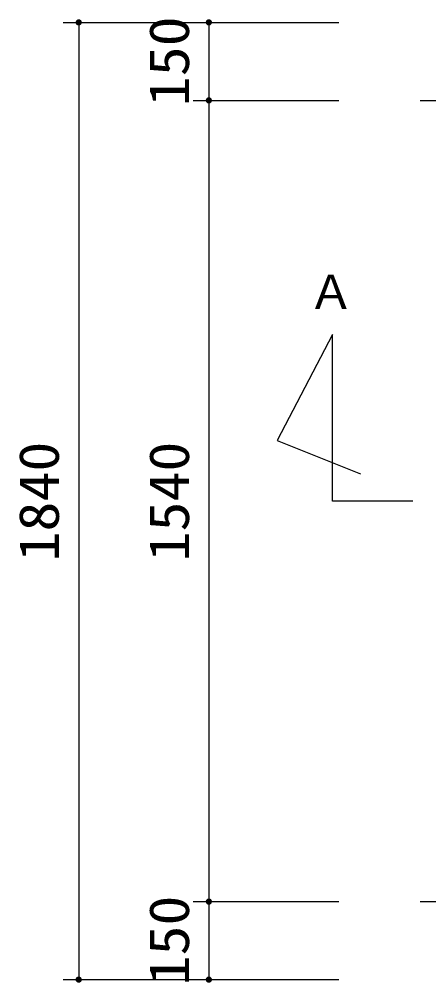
# Model space of a CAD drawing. Units: millimetres, scale not verified. Extents: x -8910 to 8910, y -6308 to 6308.
# Drawn here: x -6883 to -6097, y 2818 to 4670 of the extents above; entities that cross this region are included whole.
import ezdxf
from ezdxf.enums import TextEntityAlignment as Align

# ---------------------------------------------------------------- set-up
doc = ezdxf.new("R2010")
doc.units = ezdxf.units.MM
doc.header["$LTSCALE"] = 30
doc.linetypes.add('CHAIN2', pattern=[12, 9, -1, 1, -1])
for name, color, linetype, lineweight in [('0-1_製作', 5, 'Continuous', 25), ('0-2_08', 2, 'CHAIN2', 25), ('0-5_空気管', 3, 'Continuous', 25)]:
    doc.layers.add(name, color=color, linetype=linetype, lineweight=lineweight)
doc.styles.add('ＭＳ ゴシック', font='')
doc.styles.get('ＭＳ ゴシック').set_extended_font_data('MS Gothic')

msp = doc.modelspace()

# ---------------------------------------------------------------- linework, layer by layer
at = {"layer": '0-1_製作', "color": 2}
for p, q in [((-6799.07, 4663.81), (-6519.07, 4663.81)), ((-6549.07, 4663.81), (-6269.52, 4663.81)), ((-6549.07, 4513.81), (-6269.52, 4513.81)), ((-6549.07, 2973.81), (-6269.52, 2973.81)), ((-6799.07, 2823.81), (-6519.07, 2823.81)), ((-6549.07, 2823.81), (-6269.52, 2823.81))]:
    msp.add_line(p, q, dxfattribs=at)
at = {"layer": '0-1_製作'}
for points in [[(-6770.56, 4669.62), (-6775.07, 4663.81), (-6771.28, 4669.39)], [(-6770.56, 4669.62), (-6769.07, 4663.81), (-6775.07, 4663.81)], [(-6771.28, 4669.39), (-6775.07, 4663.81), (-6775.06, 4664.19)], [(-6771.28, 4669.39), (-6775.06, 4664.19), (-6771.96, 4669.07)], [(-6771.96, 4669.07), (-6775.06, 4664.19), (-6774.97, 4664.93)], [(-6771.96, 4669.07), (-6774.97, 4664.93), (-6772.6, 4668.66)], [(-6772.6, 4668.66), (-6774.97, 4664.93), (-6774.78, 4665.66)], [(-6772.6, 4668.66), (-6774.78, 4665.66), (-6773.18, 4668.18)], [(-6773.18, 4668.18), (-6774.78, 4665.66), (-6774.5, 4666.36)], [(-6773.18, 4668.18), (-6774.5, 4666.36), (-6773.7, 4667.63)], [(-6773.7, 4667.63), (-6774.5, 4666.36), (-6774.14, 4667.03)], [(-6769.82, 4669.76), (-6769.07, 4663.81), (-6770.56, 4669.62)], [(-6769.07, 4669.81), (-6769.07, 4663.81), (-6769.82, 4669.76)], [(-6768.7, 4669.8), (-6769.07, 4663.81), (-6769.07, 4669.81)], [(-6767.95, 4669.7), (-6769.07, 4663.81), (-6768.7, 4669.8)], [(-6767.22, 4669.52), (-6769.07, 4663.81), (-6767.95, 4669.7)], [(-6766.52, 4669.24), (-6769.07, 4663.81), (-6767.22, 4669.52)], [(-6765.86, 4668.88), (-6769.07, 4663.81), (-6766.52, 4669.24)], [(-6765.25, 4668.43), (-6769.07, 4663.81), (-6765.86, 4668.88)], [(-6765.25, 4668.43), (-6763.07, 4663.81), (-6769.07, 4663.81)], [(-6764.7, 4667.92), (-6763.07, 4663.81), (-6765.25, 4668.43)], [(-6764.22, 4667.34), (-6763.07, 4663.81), (-6764.7, 4667.92)], [(-6763.81, 4666.7), (-6763.07, 4663.81), (-6764.22, 4667.34)], [(-6520.56, 4669.62), (-6525.07, 4663.81), (-6521.28, 4669.39)], [(-6520.56, 4669.62), (-6519.07, 4663.81), (-6525.07, 4663.81)], [(-6521.28, 4669.39), (-6525.07, 4663.81), (-6525.06, 4664.19)], [(-6521.28, 4669.39), (-6525.06, 4664.19), (-6521.96, 4669.07)], [(-6521.96, 4669.07), (-6525.06, 4664.19), (-6524.97, 4664.93)], [(-6521.96, 4669.07), (-6524.97, 4664.93), (-6522.6, 4668.66)], [(-6522.6, 4668.66), (-6524.97, 4664.93), (-6524.78, 4665.66)], [(-6522.6, 4668.66), (-6524.78, 4665.66), (-6523.18, 4668.18)], [(-6523.18, 4668.18), (-6524.78, 4665.66), (-6524.5, 4666.36)], [(-6523.18, 4668.18), (-6524.5, 4666.36), (-6523.7, 4667.63)], [(-6523.7, 4667.63), (-6524.5, 4666.36), (-6524.14, 4667.03)], [(-6519.82, 4669.76), (-6519.07, 4663.81), (-6520.56, 4669.62)], [(-6519.07, 4669.81), (-6519.07, 4663.81), (-6519.82, 4669.76)], [(-6518.7, 4669.8), (-6519.07, 4663.81), (-6519.07, 4669.81)], [(-6517.95, 4669.7), (-6519.07, 4663.81), (-6518.7, 4669.8)], [(-6517.22, 4669.52), (-6519.07, 4663.81), (-6517.95, 4669.7)], [(-6516.52, 4669.24), (-6519.07, 4663.81), (-6517.22, 4669.52)], [(-6515.86, 4668.88), (-6519.07, 4663.81), (-6516.52, 4669.24)], [(-6515.25, 4668.43), (-6519.07, 4663.81), (-6515.86, 4668.88)], [(-6515.25, 4668.43), (-6513.07, 4663.81), (-6519.07, 4663.81)], [(-6514.7, 4667.92), (-6513.07, 4663.81), (-6515.25, 4668.43)], [(-6514.22, 4667.34), (-6513.07, 4663.81), (-6514.7, 4667.92)], [(-6513.81, 4666.7), (-6513.07, 4663.81), (-6514.22, 4667.34)], [(-6769.07, 4663.81), (-6775.03, 4663.06), (-6775.07, 4663.81)], [(-6769.07, 4663.81), (-6774.88, 4662.32), (-6775.03, 4663.06)], [(-6769.07, 4663.81), (-6774.65, 4661.6), (-6774.88, 4662.32)], [(-6769.07, 4663.81), (-6774.33, 4660.92), (-6774.65, 4661.6)], [(-6769.07, 4663.81), (-6773.93, 4660.28), (-6774.33, 4660.92)], [(-6769.07, 4663.81), (-6773.45, 4659.7), (-6773.93, 4660.28)], [(-6769.07, 4663.81), (-6772.9, 4659.19), (-6773.45, 4659.7)], [(-6769.07, 4663.81), (-6772.29, 4658.74), (-6772.9, 4659.19)], [(-6769.07, 4657.81), (-6772.29, 4658.74), (-6769.07, 4663.81)], [(-6769.07, 4657.81), (-6771.63, 4658.38), (-6772.29, 4658.74)], [(-6769.07, 4657.81), (-6770.93, 4658.1), (-6771.63, 4658.38)], [(-6769.07, 4657.81), (-6770.2, 4657.92), (-6770.93, 4658.1)], [(-6769.07, 4657.81), (-6769.45, 4657.82), (-6770.2, 4657.92)], [(-6763.07, 4663.81), (-6769.07, 4657.81), (-6769.07, 4663.81)], [(-6763.07, 4663.81), (-6768.32, 4657.86), (-6769.07, 4657.81)], [(-6763.07, 4663.81), (-6767.58, 4658), (-6768.32, 4657.86)], [(-6763.07, 4663.81), (-6766.86, 4658.23), (-6767.58, 4658)], [(-6763.08, 4663.43), (-6766.86, 4658.23), (-6763.07, 4663.81)], [(-6763.08, 4663.43), (-6766.18, 4658.55), (-6766.86, 4658.23)], [(-6763.18, 4662.69), (-6766.18, 4658.55), (-6763.08, 4663.43)], [(-6763.18, 4662.69), (-6765.55, 4658.96), (-6766.18, 4658.55)], [(-6763.37, 4661.96), (-6765.55, 4658.96), (-6763.18, 4662.69)], [(-6763.37, 4661.96), (-6764.97, 4659.44), (-6765.55, 4658.96)], [(-6763.64, 4661.26), (-6764.97, 4659.44), (-6763.37, 4661.96)], [(-6763.64, 4661.26), (-6764.45, 4659.99), (-6764.97, 4659.44)], [(-6764.01, 4660.6), (-6764.45, 4659.99), (-6763.64, 4661.26)], [(-6763.49, 4666.02), (-6763.07, 4663.81), (-6763.81, 4666.7)], [(-6763.26, 4665.3), (-6763.07, 4663.81), (-6763.49, 4666.02)], [(-6763.12, 4664.56), (-6763.07, 4663.81), (-6763.26, 4665.3)], [(-6519.07, 4663.81), (-6525.03, 4663.06), (-6525.07, 4663.81)], [(-6519.07, 4663.81), (-6524.88, 4662.32), (-6525.03, 4663.06)], [(-6519.07, 4663.81), (-6524.65, 4661.6), (-6524.88, 4662.32)], [(-6519.07, 4663.81), (-6524.33, 4660.92), (-6524.65, 4661.6)], [(-6519.07, 4663.81), (-6523.93, 4660.28), (-6524.33, 4660.92)], [(-6519.07, 4663.81), (-6523.45, 4659.7), (-6523.93, 4660.28)], [(-6519.07, 4663.81), (-6522.9, 4659.19), (-6523.45, 4659.7)], [(-6519.07, 4663.81), (-6522.29, 4658.74), (-6522.9, 4659.19)], [(-6519.07, 4657.81), (-6522.29, 4658.74), (-6519.07, 4663.81)], [(-6519.07, 4657.81), (-6521.63, 4658.38), (-6522.29, 4658.74)], [(-6519.07, 4657.81), (-6520.93, 4658.1), (-6521.63, 4658.38)], [(-6519.07, 4657.81), (-6520.2, 4657.92), (-6520.93, 4658.1)], [(-6519.07, 4657.81), (-6519.45, 4657.82), (-6520.2, 4657.92)], [(-6513.07, 4663.81), (-6519.07, 4657.81), (-6519.07, 4663.81)], [(-6513.07, 4663.81), (-6518.32, 4657.86), (-6519.07, 4657.81)], [(-6513.07, 4663.81), (-6517.58, 4658), (-6518.32, 4657.86)], [(-6513.07, 4663.81), (-6516.86, 4658.23), (-6517.58, 4658)], [(-6513.08, 4663.43), (-6516.86, 4658.23), (-6513.07, 4663.81)], [(-6513.08, 4663.43), (-6516.18, 4658.55), (-6516.86, 4658.23)], [(-6513.18, 4662.69), (-6516.18, 4658.55), (-6513.08, 4663.43)], [(-6513.18, 4662.69), (-6515.55, 4658.96), (-6516.18, 4658.55)], [(-6513.37, 4661.96), (-6515.55, 4658.96), (-6513.18, 4662.69)], [(-6513.37, 4661.96), (-6514.97, 4659.44), (-6515.55, 4658.96)], [(-6513.64, 4661.26), (-6514.97, 4659.44), (-6513.37, 4661.96)], [(-6513.64, 4661.26), (-6514.45, 4659.99), (-6514.97, 4659.44)], [(-6514.01, 4660.6), (-6514.45, 4659.99), (-6513.64, 4661.26)], [(-6513.49, 4666.02), (-6513.07, 4663.81), (-6513.81, 4666.7)], [(-6513.26, 4665.3), (-6513.07, 4663.81), (-6513.49, 4666.02)], [(-6513.12, 4664.56), (-6513.07, 4663.81), (-6513.26, 4665.3)], [(-6520.56, 4519.62), (-6525.07, 4513.81), (-6521.28, 4519.39)], [(-6520.56, 4519.62), (-6519.07, 4513.81), (-6525.07, 4513.81)], [(-6521.28, 4519.39), (-6525.07, 4513.81), (-6525.06, 4514.19)], [(-6521.28, 4519.39), (-6525.06, 4514.19), (-6521.96, 4519.07)], [(-6521.96, 4519.07), (-6525.06, 4514.19), (-6524.97, 4514.93)], [(-6521.96, 4519.07), (-6524.97, 4514.93), (-6522.6, 4518.66)], [(-6519.82, 4519.76), (-6519.07, 4513.81), (-6520.56, 4519.62)], [(-6519.07, 4519.81), (-6519.07, 4513.81), (-6519.82, 4519.76)], [(-6518.7, 4519.8), (-6519.07, 4513.81), (-6519.07, 4519.81)], [(-6517.95, 4519.7), (-6519.07, 4513.81), (-6518.7, 4519.8)], [(-6517.22, 4519.52), (-6519.07, 4513.81), (-6517.95, 4519.7)], [(-6516.52, 4519.24), (-6519.07, 4513.81), (-6517.22, 4519.52)], [(-6515.86, 4518.88), (-6519.07, 4513.81), (-6516.52, 4519.24)], [(-6519.07, 4513.81), (-6525.03, 4513.06), (-6525.07, 4513.81)], [(-6519.07, 4513.81), (-6524.88, 4512.32), (-6525.03, 4513.06)], [(-6522.6, 4518.66), (-6524.97, 4514.93), (-6524.78, 4515.66)], [(-6519.07, 4513.81), (-6524.65, 4511.6), (-6524.88, 4512.32)], [(-6522.6, 4518.66), (-6524.78, 4515.66), (-6523.18, 4518.18)], [(-6523.18, 4518.18), (-6524.78, 4515.66), (-6524.5, 4516.37)], [(-6519.07, 4513.81), (-6524.33, 4510.92), (-6524.65, 4511.6)], [(-6523.18, 4518.18), (-6524.5, 4516.37), (-6523.7, 4517.64)], [(-6523.7, 4517.64), (-6524.5, 4516.37), (-6524.14, 4517.03)], [(-6519.07, 4513.81), (-6523.93, 4510.28), (-6524.33, 4510.92)], [(-6519.07, 4513.81), (-6523.45, 4509.7), (-6523.93, 4510.28)], [(-6519.07, 4513.81), (-6522.9, 4509.19), (-6523.45, 4509.7)], [(-6519.07, 4513.81), (-6522.29, 4508.74), (-6522.9, 4509.19)], [(-6519.07, 4507.81), (-6522.29, 4508.74), (-6519.07, 4513.81)], [(-6519.07, 4507.81), (-6521.63, 4508.38), (-6522.29, 4508.74)], [(-6519.07, 4507.81), (-6520.93, 4508.1), (-6521.63, 4508.38)], [(-6519.07, 4507.81), (-6520.2, 4507.92), (-6520.93, 4508.1)], [(-6519.07, 4507.81), (-6519.45, 4507.82), (-6520.2, 4507.92)], [(-6515.25, 4518.43), (-6519.07, 4513.81), (-6515.86, 4518.88)], [(-6515.25, 4518.43), (-6513.07, 4513.81), (-6519.07, 4513.81)], [(-6513.07, 4513.81), (-6519.07, 4507.81), (-6519.07, 4513.81)], [(-6513.07, 4513.81), (-6518.32, 4507.86), (-6519.07, 4507.81)], [(-6513.07, 4513.81), (-6517.58, 4508), (-6518.32, 4507.86)], [(-6513.07, 4513.81), (-6516.86, 4508.23), (-6517.58, 4508)], [(-6513.08, 4513.43), (-6516.86, 4508.23), (-6513.07, 4513.81)], [(-6513.08, 4513.43), (-6516.18, 4508.55), (-6516.86, 4508.23)], [(-6513.18, 4512.69), (-6516.18, 4508.55), (-6513.08, 4513.43)], [(-6513.18, 4512.69), (-6515.55, 4508.96), (-6516.18, 4508.55)], [(-6513.37, 4511.96), (-6515.55, 4508.96), (-6513.18, 4512.69)], [(-6513.37, 4511.96), (-6514.97, 4509.44), (-6515.55, 4508.96)], [(-6514.7, 4517.92), (-6513.07, 4513.81), (-6515.25, 4518.43)], [(-6513.64, 4511.26), (-6514.97, 4509.44), (-6513.37, 4511.96)], [(-6513.64, 4511.26), (-6514.45, 4509.99), (-6514.97, 4509.44)], [(-6514.22, 4517.34), (-6513.07, 4513.81), (-6514.7, 4517.92)], [(-6514.01, 4510.6), (-6514.45, 4509.99), (-6513.64, 4511.26)], [(-6513.81, 4516.7), (-6513.07, 4513.81), (-6514.22, 4517.34)], [(-6513.49, 4516.02), (-6513.07, 4513.81), (-6513.81, 4516.7)], [(-6513.26, 4515.3), (-6513.07, 4513.81), (-6513.49, 4516.02)], [(-6513.12, 4514.56), (-6513.07, 4513.81), (-6513.26, 4515.3)], [(-6522.6, 2978.66), (-6525.07, 2973.81), (-6523.18, 2978.18)], [(-6522.6, 2978.66), (-6519.07, 2973.81), (-6525.07, 2973.81)], [(-6523.18, 2978.18), (-6525.07, 2973.81), (-6525.06, 2974.19)], [(-6519.07, 2973.81), (-6525.03, 2973.06), (-6525.07, 2973.81)], [(-6523.18, 2978.18), (-6525.06, 2974.19), (-6523.7, 2977.63)], [(-6523.7, 2977.63), (-6525.06, 2974.19), (-6524.97, 2974.93)], [(-6519.07, 2973.81), (-6524.88, 2972.32), (-6525.03, 2973.06)], [(-6523.7, 2977.63), (-6524.97, 2974.93), (-6524.14, 2977.03)], [(-6524.14, 2977.03), (-6524.97, 2974.93), (-6524.78, 2975.66)], [(-6519.07, 2973.81), (-6524.65, 2971.6), (-6524.88, 2972.32)], [(-6524.14, 2977.03), (-6524.78, 2975.66), (-6524.5, 2976.36)], [(-6519.07, 2973.81), (-6524.33, 2970.92), (-6524.65, 2971.6)], [(-6519.07, 2973.81), (-6523.93, 2970.28), (-6524.33, 2970.92)], [(-6519.07, 2973.81), (-6523.45, 2969.7), (-6523.93, 2970.28)], [(-6519.07, 2973.81), (-6522.9, 2969.19), (-6523.45, 2969.7)], [(-6519.07, 2973.81), (-6522.29, 2968.74), (-6522.9, 2969.19)], [(-6521.96, 2979.07), (-6519.07, 2973.81), (-6522.6, 2978.66)], [(-6519.07, 2973.81), (-6521.63, 2968.38), (-6522.29, 2968.74)], [(-6521.28, 2979.39), (-6519.07, 2973.81), (-6521.96, 2979.07)], [(-6519.07, 2973.81), (-6520.93, 2968.1), (-6521.63, 2968.38)], [(-6520.56, 2979.62), (-6519.07, 2973.81), (-6521.28, 2979.39)], [(-6519.07, 2967.81), (-6520.93, 2968.1), (-6519.07, 2973.81)], [(-6519.07, 2967.81), (-6520.2, 2967.92), (-6520.93, 2968.1)], [(-6519.82, 2979.76), (-6519.07, 2973.81), (-6520.56, 2979.62)], [(-6519.07, 2967.81), (-6519.45, 2967.82), (-6520.2, 2967.92)], [(-6519.07, 2979.81), (-6519.07, 2973.81), (-6519.82, 2979.76)], [(-6518.7, 2979.8), (-6519.07, 2973.81), (-6519.07, 2979.81)], [(-6517.95, 2979.7), (-6519.07, 2973.81), (-6518.7, 2979.8)], [(-6517.22, 2979.52), (-6519.07, 2973.81), (-6517.95, 2979.7)], [(-6516.52, 2979.24), (-6519.07, 2973.81), (-6517.22, 2979.52)], [(-6516.52, 2979.24), (-6513.07, 2973.81), (-6519.07, 2973.81)], [(-6513.07, 2973.81), (-6519.07, 2967.81), (-6519.07, 2973.81)], [(-6513.07, 2973.81), (-6518.32, 2967.86), (-6519.07, 2967.81)], [(-6513.07, 2973.81), (-6517.58, 2968), (-6518.32, 2967.86)], [(-6513.07, 2973.81), (-6516.86, 2968.23), (-6517.58, 2968)], [(-6513.07, 2973.81), (-6516.18, 2968.55), (-6516.86, 2968.23)], [(-6515.86, 2978.88), (-6513.07, 2973.81), (-6516.52, 2979.24)], [(-6513.07, 2973.81), (-6515.55, 2968.96), (-6516.18, 2968.55)], [(-6515.25, 2978.43), (-6513.07, 2973.81), (-6515.86, 2978.88)], [(-6513.07, 2973.81), (-6514.97, 2969.44), (-6515.55, 2968.96)], [(-6514.7, 2977.92), (-6513.07, 2973.81), (-6515.25, 2978.43)], [(-6513.08, 2973.43), (-6514.97, 2969.44), (-6513.07, 2973.81)], [(-6513.08, 2973.43), (-6514.45, 2969.99), (-6514.97, 2969.44)], [(-6514.22, 2977.34), (-6513.07, 2973.81), (-6514.7, 2977.92)], [(-6513.18, 2972.69), (-6514.45, 2969.99), (-6513.08, 2973.43)], [(-6513.18, 2972.69), (-6514.01, 2970.6), (-6514.45, 2969.99)], [(-6513.81, 2976.7), (-6513.07, 2973.81), (-6514.22, 2977.34)], [(-6513.37, 2971.96), (-6514.01, 2970.6), (-6513.18, 2972.69)], [(-6513.37, 2971.96), (-6513.64, 2971.26), (-6514.01, 2970.6)], [(-6513.49, 2976.02), (-6513.07, 2973.81), (-6513.81, 2976.7)], [(-6513.26, 2975.3), (-6513.07, 2973.81), (-6513.49, 2976.02)], [(-6513.12, 2974.56), (-6513.07, 2973.81), (-6513.26, 2975.3)], [(-6773.18, 2828.18), (-6775.07, 2823.81), (-6775.06, 2824.19)], [(-6773.18, 2828.18), (-6769.07, 2823.81), (-6775.07, 2823.81)], [(-6769.07, 2823.81), (-6775.03, 2823.06), (-6775.07, 2823.81)], [(-6773.18, 2828.18), (-6775.06, 2824.19), (-6773.7, 2827.64)], [(-6773.7, 2827.64), (-6775.06, 2824.19), (-6774.97, 2824.93)], [(-6769.07, 2823.81), (-6774.88, 2822.32), (-6775.03, 2823.06)], [(-6773.7, 2827.64), (-6774.97, 2824.93), (-6774.14, 2827.03)], [(-6774.14, 2827.03), (-6774.97, 2824.93), (-6774.78, 2825.66)], [(-6769.07, 2823.81), (-6774.65, 2821.6), (-6774.88, 2822.32)], [(-6774.14, 2827.03), (-6774.78, 2825.66), (-6774.5, 2826.37)], [(-6769.07, 2823.81), (-6774.33, 2820.92), (-6774.65, 2821.6)], [(-6769.07, 2823.81), (-6773.93, 2820.28), (-6774.33, 2820.92)], [(-6769.07, 2823.81), (-6773.45, 2819.7), (-6773.93, 2820.28)], [(-6769.07, 2823.81), (-6772.9, 2819.19), (-6773.45, 2819.7)], [(-6772.6, 2828.66), (-6769.07, 2823.81), (-6773.18, 2828.18)], [(-6769.07, 2823.81), (-6772.29, 2818.74), (-6772.9, 2819.19)], [(-6771.96, 2829.07), (-6769.07, 2823.81), (-6772.6, 2828.66)], [(-6769.07, 2823.81), (-6771.63, 2818.38), (-6772.29, 2818.74)], [(-6771.28, 2829.39), (-6769.07, 2823.81), (-6771.96, 2829.07)], [(-6769.07, 2823.81), (-6770.93, 2818.1), (-6771.63, 2818.38)], [(-6770.56, 2829.62), (-6769.07, 2823.81), (-6771.28, 2829.39)], [(-6769.07, 2817.81), (-6770.93, 2818.1), (-6769.07, 2823.81)], [(-6769.07, 2817.81), (-6770.2, 2817.92), (-6770.93, 2818.1)], [(-6769.82, 2829.76), (-6769.07, 2823.81), (-6770.56, 2829.62)], [(-6769.07, 2817.81), (-6769.45, 2817.82), (-6770.2, 2817.92)], [(-6769.07, 2829.81), (-6769.07, 2823.81), (-6769.82, 2829.76)], [(-6768.7, 2829.8), (-6769.07, 2823.81), (-6769.07, 2829.81)], [(-6767.95, 2829.7), (-6769.07, 2823.81), (-6768.7, 2829.8)], [(-6767.22, 2829.52), (-6769.07, 2823.81), (-6767.95, 2829.7)], [(-6766.52, 2829.24), (-6769.07, 2823.81), (-6767.22, 2829.52)], [(-6766.52, 2829.24), (-6763.07, 2823.81), (-6769.07, 2823.81)], [(-6763.07, 2823.81), (-6769.07, 2817.81), (-6769.07, 2823.81)], [(-6763.07, 2823.81), (-6768.32, 2817.86), (-6769.07, 2817.81)], [(-6763.07, 2823.81), (-6767.58, 2818), (-6768.32, 2817.86)], [(-6763.07, 2823.81), (-6766.86, 2818.23), (-6767.58, 2818)], [(-6763.07, 2823.81), (-6766.18, 2818.55), (-6766.86, 2818.23)], [(-6765.86, 2828.88), (-6763.07, 2823.81), (-6766.52, 2829.24)], [(-6763.07, 2823.81), (-6765.55, 2818.96), (-6766.18, 2818.55)], [(-6765.25, 2828.43), (-6763.07, 2823.81), (-6765.86, 2828.88)], [(-6763.07, 2823.81), (-6764.97, 2819.44), (-6765.55, 2818.96)], [(-6764.7, 2827.92), (-6763.07, 2823.81), (-6765.25, 2828.43)], [(-6763.07, 2823.81), (-6764.45, 2819.99), (-6764.97, 2819.44)], [(-6764.22, 2827.34), (-6763.07, 2823.81), (-6764.7, 2827.92)], [(-6763.08, 2823.43), (-6764.45, 2819.99), (-6763.07, 2823.81)], [(-6763.18, 2822.69), (-6764.45, 2819.99), (-6763.08, 2823.43)], [(-6763.18, 2822.69), (-6764.01, 2820.6), (-6764.45, 2819.99)], [(-6763.81, 2826.7), (-6763.07, 2823.81), (-6764.22, 2827.34)], [(-6763.37, 2821.96), (-6764.01, 2820.6), (-6763.18, 2822.69)], [(-6763.37, 2821.96), (-6763.64, 2821.26), (-6764.01, 2820.6)], [(-6763.49, 2826.02), (-6763.07, 2823.81), (-6763.81, 2826.7)], [(-6763.26, 2825.3), (-6763.07, 2823.81), (-6763.49, 2826.02)], [(-6763.12, 2824.56), (-6763.07, 2823.81), (-6763.26, 2825.3)], [(-6522.6, 2828.66), (-6525.07, 2823.81), (-6523.18, 2828.18)], [(-6522.6, 2828.66), (-6519.07, 2823.81), (-6525.07, 2823.81)], [(-6523.18, 2828.18), (-6525.07, 2823.81), (-6525.06, 2824.19)], [(-6519.07, 2823.81), (-6525.03, 2823.06), (-6525.07, 2823.81)], [(-6523.18, 2828.18), (-6525.06, 2824.19), (-6523.7, 2827.64)], [(-6523.7, 2827.64), (-6525.06, 2824.19), (-6524.97, 2824.93)], [(-6519.07, 2823.81), (-6524.88, 2822.32), (-6525.03, 2823.06)], [(-6523.7, 2827.64), (-6524.97, 2824.93), (-6524.14, 2827.03)], [(-6524.14, 2827.03), (-6524.97, 2824.93), (-6524.78, 2825.66)], [(-6519.07, 2823.81), (-6524.65, 2821.6), (-6524.88, 2822.32)], [(-6524.14, 2827.03), (-6524.78, 2825.66), (-6524.5, 2826.37)], [(-6519.07, 2823.81), (-6524.33, 2820.92), (-6524.65, 2821.6)], [(-6519.07, 2823.81), (-6523.93, 2820.28), (-6524.33, 2820.92)], [(-6519.07, 2823.81), (-6523.45, 2819.7), (-6523.93, 2820.28)], [(-6519.07, 2823.81), (-6522.9, 2819.19), (-6523.45, 2819.7)], [(-6519.07, 2823.81), (-6522.29, 2818.74), (-6522.9, 2819.19)], [(-6521.96, 2829.07), (-6519.07, 2823.81), (-6522.6, 2828.66)], [(-6519.07, 2823.81), (-6521.63, 2818.38), (-6522.29, 2818.74)], [(-6521.28, 2829.39), (-6519.07, 2823.81), (-6521.96, 2829.07)], [(-6519.07, 2823.81), (-6520.93, 2818.1), (-6521.63, 2818.38)], [(-6520.56, 2829.62), (-6519.07, 2823.81), (-6521.28, 2829.39)], [(-6519.07, 2817.81), (-6520.93, 2818.1), (-6519.07, 2823.81)], [(-6519.07, 2817.81), (-6520.2, 2817.92), (-6520.93, 2818.1)], [(-6519.82, 2829.76), (-6519.07, 2823.81), (-6520.56, 2829.62)], [(-6519.07, 2817.81), (-6519.45, 2817.82), (-6520.2, 2817.92)], [(-6519.07, 2829.81), (-6519.07, 2823.81), (-6519.82, 2829.76)], [(-6518.7, 2829.8), (-6519.07, 2823.81), (-6519.07, 2829.81)], [(-6517.95, 2829.7), (-6519.07, 2823.81), (-6518.7, 2829.8)], [(-6517.22, 2829.52), (-6519.07, 2823.81), (-6517.95, 2829.7)], [(-6516.52, 2829.24), (-6519.07, 2823.81), (-6517.22, 2829.52)], [(-6516.52, 2829.24), (-6513.07, 2823.81), (-6519.07, 2823.81)], [(-6513.07, 2823.81), (-6519.07, 2817.81), (-6519.07, 2823.81)], [(-6513.07, 2823.81), (-6518.32, 2817.86), (-6519.07, 2817.81)], [(-6513.07, 2823.81), (-6517.58, 2818), (-6518.32, 2817.86)], [(-6513.07, 2823.81), (-6516.86, 2818.23), (-6517.58, 2818)], [(-6513.07, 2823.81), (-6516.18, 2818.55), (-6516.86, 2818.23)], [(-6515.86, 2828.88), (-6513.07, 2823.81), (-6516.52, 2829.24)], [(-6513.07, 2823.81), (-6515.55, 2818.96), (-6516.18, 2818.55)], [(-6515.25, 2828.43), (-6513.07, 2823.81), (-6515.86, 2828.88)], [(-6513.07, 2823.81), (-6514.97, 2819.44), (-6515.55, 2818.96)], [(-6514.7, 2827.92), (-6513.07, 2823.81), (-6515.25, 2828.43)], [(-6513.08, 2823.43), (-6514.97, 2819.44), (-6513.07, 2823.81)], [(-6513.08, 2823.43), (-6514.45, 2819.99), (-6514.97, 2819.44)], [(-6514.22, 2827.34), (-6513.07, 2823.81), (-6514.7, 2827.92)], [(-6513.18, 2822.69), (-6514.45, 2819.99), (-6513.08, 2823.43)], [(-6513.18, 2822.69), (-6514.01, 2820.6), (-6514.45, 2819.99)], [(-6513.81, 2826.7), (-6513.07, 2823.81), (-6514.22, 2827.34)], [(-6513.37, 2821.96), (-6514.01, 2820.6), (-6513.18, 2822.69)], [(-6513.37, 2821.96), (-6513.64, 2821.26), (-6514.01, 2820.6)], [(-6513.49, 2826.02), (-6513.07, 2823.81), (-6513.81, 2826.7)], [(-6513.26, 2825.3), (-6513.07, 2823.81), (-6513.49, 2826.02)], [(-6513.12, 2824.56), (-6513.07, 2823.81), (-6513.26, 2825.3)]]:
    msp.add_solid(points, dxfattribs=at)
at = {"layer": '0-2_08'}
for p, q in [((-6113.24, 4513.81), (-5713.24, 4513.81)), ((-6113.24, 2973.81), (-5713.24, 2973.81))]:
    msp.add_line(p, q, dxfattribs=at)
at = {"layer": '0-5_空気管', "color": 2}
for p, q in [((-6769.07, 4663.81), (-6769.07, 2823.81)), ((-6519.07, 4663.81), (-6519.07, 4513.81)), ((-6519.07, 4513.81), (-6519.07, 2973.81)), ((-6519.07, 2973.81), (-6519.07, 2823.81))]:
    msp.add_line(p, q, dxfattribs=at)
at = {"layer": '0-5_空気管'}
msp.add_line((-6127, 3743.81), (-6281.37, 3743.81), dxfattribs=at)
msp.add_lwpolyline([(-6281.37, 3743.81), (-6281.37, 4063.82), (-6387.69, 3860.16), (-6228.09, 3796.19)], dxfattribs=at)

# ---------------------------------------------------------------- texts
at = {"layer": '0-1_製作', "color": 4, "style": 'ＭＳ ゴシック', "width": 1.1}
for s, p in [('150', (-6534.07, 4502.56)), ('1840', (-6784.07, 3627.56)), ('1540', (-6534.07, 3627.56)), ('150', (-6534.07, 2812.56))]:
    msp.add_text(s, height=76.98, rotation=90, dxfattribs=at).set_placement(p, align=Align.BOTTOM_LEFT)
at = {"layer": '0-5_空気管', "color": 4, "style": 'ＭＳ ゴシック'}
msp.add_text('Ａ', height=65.98, dxfattribs=at).set_placement((-6329.3, 4093.2), align=Align.BOTTOM_LEFT)

doc.saveas('drawing.dxf')
